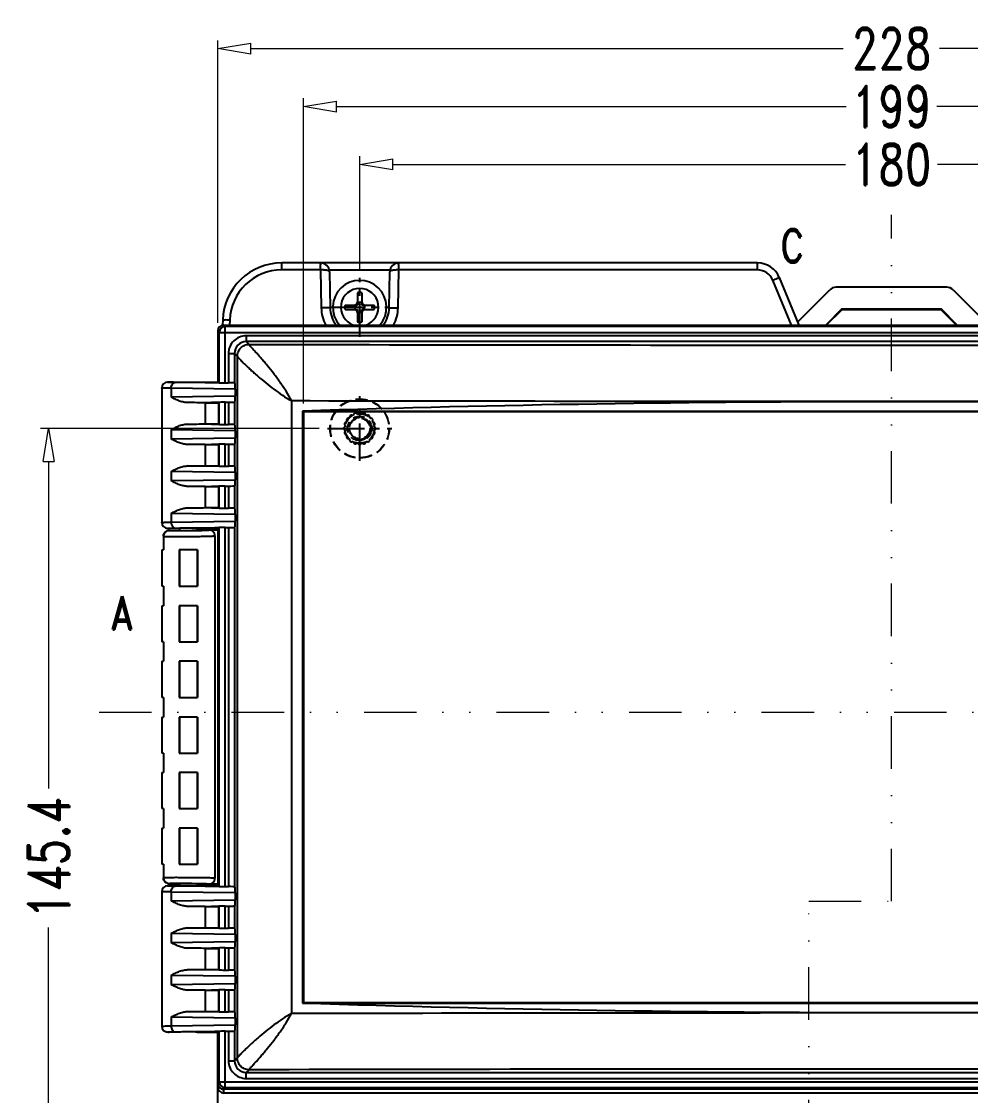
# Model space of a CAD drawing. Header units: millimetres. Extents: x -1995 to -555, y 489 to 1011.
# Drawn here: x -1994.8 to -1834.2, y 829.7 to 1011.4 of the extents above; entities that cross this region are included whole.
import ezdxf
from ezdxf.enums import TextEntityAlignment as Align

# ---------------------------------------------------------------- set-up
doc = ezdxf.new("R2010")
doc.units = ezdxf.units.MM
for name, pattern in [('CENTER', [50.8, 31.75, -6.35, 6.35, -6.35]), ('DIVIDE', [31.75, 12.7, -6.35, 0, -6.35, 0, -6.35]), ('HIDDEN', [9.525, 6.35, -3.175])]:
    doc.linetypes.add(name, pattern=pattern)
doc.layers.add('dim', color=82, linetype='Continuous', lineweight=9)
doc.layers.add('hatch', color=56, linetype='Continuous', lineweight=9)
doc.styles.add('ROMAND', font='romand.shx', dxfattribs={"width": 0.75, "bigfont": 'gbcbig.shx'})
doc.dimstyles.new('YanXiu', dxfattribs={"dimtxt": 2.5, "dimasz": 2.2, "dimexe": 1, "dimexo": 0, "dimgap": 0.66, "dimtad": 0, "dimzin": 1, "dimdsep": 46, "dimtxsty": 'ROMAND', "dimblk": 'CLOSEDBLANK', "dimcen": 0, "dimclrd": 3, "dimclre": 3, "dimclrt": 7, "dimazin": 0, "dimtfac": 1, "dimtofl": 0, "dimtmove": 0, "dimatfit": 3, "dimldrblk": 'CLOSEDBLANK', "dimfxl": 1, "dimlwd": 5, "dimlwe": 5, "dimarcsym": 0})

# ---------------------------------------------------------------- blocks, each defined once
blk = doc.blocks.new('_ClosedBlank')
at = {"color": 0, "linetype": 'ByBlock', "lineweight": -2}
for p, q in [((-1, 0.167), (0, 0)), ((-1, 0.167), (-1, -0.167)), ((0, 0), (-1, -0.167))]:
    blk.add_line(p, q, dxfattribs=at)
blk = doc.blocks.new('*D143')
at = {"layer": 'Defpoints', "color": 0}
for p in [(-1757.54, 987.24), (-1937.54, 968.07), (-1757.54, 968.07)]:
    blk.add_point(p, dxfattribs=at)
at = {"layer": 'dim', "color": 3, "lineweight": 5}
for p, q in [((-1937.54, 969.47), (-1937.54, 988.64)), ((-1931.94, 987.24), (-1855.32, 987.24)), ((-1763.14, 987.24), (-1839.77, 987.24)), ((-1757.54, 969.47), (-1757.54, 988.64))]:
    blk.add_line(p, q, dxfattribs=at)
at = {"layer": 'dim', "color": 3, "lineweight": 5, "xscale": 5.600000000000001, "yscale": 5.600000000000001, "zscale": 5.600000000000001, "rotation": 180}
blk.add_blockref('_ClosedBlank', (-1937.54, 987.24), dxfattribs=at)
at = {"layer": 'dim', "color": 3, "lineweight": 5, "xscale": 5.600000000000001, "yscale": 5.600000000000001, "zscale": 5.600000000000001}
blk.add_blockref('_ClosedBlank', (-1757.54, 987.24), dxfattribs=at)
at = {"layer": 'dim', "color": 7, "insert": (-1847.54, 987.24), "char_height": 7, "attachment_point": 5, "style": 'ROMAND'}
blk.add_mtext('180', dxfattribs=at)
blk = doc.blocks.new('*D144')
at = {"layer": 'Defpoints', "color": 0}
for p in [(-1748.04, 997.04), (-1947.04, 945.42), (-1748.04, 945.42)]:
    blk.add_point(p, dxfattribs=at)
at = {"layer": 'dim', "color": 3, "lineweight": 5}
for p, q in [((-1947.04, 946.81), (-1947.04, 998.44)), ((-1748.04, 946.81), (-1748.04, 998.44)), ((-1941.44, 997.04), (-1855.19, 997.04)), ((-1753.64, 997.04), (-1839.89, 997.04))]:
    blk.add_line(p, q, dxfattribs=at)
at = {"layer": 'dim', "color": 3, "lineweight": 5, "xscale": 5.600000000000001, "yscale": 5.600000000000001, "zscale": 5.600000000000001, "rotation": 180}
blk.add_blockref('_ClosedBlank', (-1947.04, 997.04), dxfattribs=at)
at = {"layer": 'dim', "color": 3, "lineweight": 5, "xscale": 5.600000000000001, "yscale": 5.600000000000001, "zscale": 5.600000000000001}
blk.add_blockref('_ClosedBlank', (-1748.04, 997.04), dxfattribs=at)
at = {"layer": 'dim', "color": 7, "insert": (-1847.54, 997.04), "char_height": 7, "attachment_point": 5, "style": 'ROMAND'}
blk.add_mtext('199', dxfattribs=at)
blk = doc.blocks.new('*D145')
at = {"layer": 'Defpoints', "color": 0}
for p in [(-1733.54, 1006.84), (-1961.54, 959.07), (-1733.54, 959.07)]:
    blk.add_point(p, dxfattribs=at)
at = {"layer": 'dim', "color": 3, "lineweight": 5}
for p, q in [((-1961.54, 960.46), (-1961.54, 1008.24)), ((-1733.54, 960.47), (-1733.54, 1008.24)), ((-1955.94, 1006.84), (-1855.69, 1006.84)), ((-1739.14, 1006.84), (-1839.39, 1006.84))]:
    blk.add_line(p, q, dxfattribs=at)
at = {"layer": 'dim', "color": 3, "lineweight": 5, "xscale": 5.600000000000001, "yscale": 5.600000000000001, "zscale": 5.600000000000001, "rotation": 180}
blk.add_blockref('_ClosedBlank', (-1961.54, 1006.84), dxfattribs=at)
at = {"layer": 'dim', "color": 3, "lineweight": 5, "xscale": 5.600000000000001, "yscale": 5.600000000000001, "zscale": 5.600000000000001}
blk.add_blockref('_ClosedBlank', (-1733.54, 1006.84), dxfattribs=at)
at = {"layer": 'dim', "color": 7, "insert": (-1847.54, 1006.84), "char_height": 7, "attachment_point": 5, "style": 'ROMAND'}
blk.add_mtext('228', dxfattribs=at)
blk = doc.blocks.new('*D153')
at = {"layer": 'Defpoints', "color": 0}
for p in [(-1943, 942.57), (-1990.18, 797.17), (-1943, 797.17)]:
    blk.add_point(p, dxfattribs=at)
at = {"layer": 'dim', "color": 3, "lineweight": 5}
for p, q in [((-1944.4, 942.57), (-1991.58, 942.57)), ((-1990.18, 936.97), (-1990.18, 881.64)), ((-1990.18, 802.77), (-1990.18, 858.09)), ((-1944.4, 797.17), (-1991.58, 797.17))]:
    blk.add_line(p, q, dxfattribs=at)
at = {"layer": 'dim', "color": 3, "lineweight": 5, "xscale": 5.600000000000001, "yscale": 5.600000000000001, "zscale": 5.600000000000001}
for p, rotation in [((-1990.18, 942.57), 90), ((-1990.18, 797.17), 270)]:
    blk.add_blockref('_ClosedBlank', p, dxfattribs=dict(at, rotation=rotation))
at = {"layer": 'dim', "color": 7, "insert": (-1990.18, 869.87), "char_height": 7, "attachment_point": 5, "rotation": 90, "style": 'ROMAND'}
blk.add_mtext('145.4', dxfattribs=at)

msp = doc.modelspace()

# ---------------------------------------------------------------- linework, layer by layer
at = {"color": 7, "linetype": 'Continuous'}
for p, q in [((-1950.731, 969.386), (-1950.731, 970.565)), ((-1870.215, 970.565), (-1950.731, 970.565)), ((-1870.215, 969.386), (-1870.215, 970.565)), ((-1944.153, 969.386), (-1950.731, 969.386)), ((-1944.153, 969.386), (-1944.041, 962.978)), ((-1932.406, 969.365), (-1942.678, 969.365)), ((-1942.648, 969.091), (-1942.541, 962.978)), ((-1932.543, 962.978), (-1932.436, 969.091)), ((-1931.043, 962.978), (-1930.931, 969.386)), ((-1870.215, 969.386), (-1930.931, 969.386)), ((-1864.483, 960.065), (-1867.628, 967.658)), ((-1863.18, 960.034), (-1866.519, 968.096)), ((-1937.922, 965.539), (-1937.922, 963.94)), ((-1937.162, 965.539), (-1937.162, 963.94)), ((-1863.412, 960.594), (-1857.981, 966.024)), ((-1838.163, 966.463), (-1856.921, 966.463)), ((-1837.103, 966.024), (-1831.672, 960.594)), ((-1940.016, 963.445), (-1938.417, 963.445)), ((-1938.302, 963.445), (-1938.025, 963.445)), ((-1937.922, 963.826), (-1937.922, 963.548)), ((-1937.162, 963.826), (-1937.162, 963.548)), ((-1936.782, 963.445), (-1937.059, 963.445)), ((-1936.667, 963.445), (-1935.068, 963.445)), ((-1940.016, 962.685), (-1938.417, 962.685)), ((-1938.302, 962.685), (-1938.025, 962.685)), ((-1937.922, 962.305), (-1937.922, 962.582)), ((-1937.922, 962.19), (-1937.922, 960.591)), ((-1937.162, 962.305), (-1937.162, 962.582)), ((-1937.162, 962.19), (-1937.162, 960.591)), ((-1936.782, 962.685), (-1937.059, 962.685)), ((-1936.667, 962.685), (-1935.068, 962.685)), ((-1855.996, 962.732), (-1858.663, 960.065)), ((-1858.566, 960.065), (-1855.968, 962.663)), ((-1855.968, 962.663), (-1855.996, 962.732)), ((-1839.088, 962.732), (-1855.996, 962.732)), ((-1839.116, 962.663), (-1855.968, 962.663)), ((-1839.116, 962.663), (-1839.088, 962.732)), ((-1839.116, 962.663), (-1836.518, 960.065)), ((-1836.422, 960.065), (-1839.088, 962.732)), ((-1960.725, 960.914), (-1960.754, 960.073)), ((-1960.543, 960.065), (-1960.297, 959.82)), ((-1960.543, 960.065), (-1734.541, 960.065)), ((-1960.297, 950.276), (-1960.297, 959.82)), ((-1734.787, 959.82), (-1960.297, 959.82)), ((-1959.526, 960.893), (-1959.555, 960.065)), ((-1961.542, 959.066), (-1961.542, 950.415)), ((-1961.542, 959.066), (-1961.296, 958.82)), ((-1961.296, 950.292), (-1961.296, 958.82)), ((-1961.296, 958.82), (-1733.788, 958.82)), ((-1956.732, 958.254), (-1956.732, 957.254)), ((-1738.352, 958.254), (-1956.732, 958.254)), ((-1956.265, 956.787), (-1956.732, 957.254)), ((-1738.352, 957.254), (-1956.732, 957.254)), ((-1959.73, 955.255), (-1959.73, 950.276)), ((-1959.73, 955.255), (-1958.731, 955.255)), ((-1958.731, 955.256), (-1958.731, 950.259)), ((-1958.249, 954.773), (-1958.731, 955.256)), ((-1958.249, 954.773), (-1958.249, 836.057)), ((-1971.042, 949.415), (-1971.042, 926.663)), ((-1970.042, 950.415), (-1968.042, 950.415)), ((-1969.435, 949.368), (-1969.435, 947.901)), ((-1958.606, 949.21), (-1969.435, 949.368)), ((-1958.653, 950.22), (-1968.792, 950.368)), ((-1965.042, 950.415), (-1961.542, 950.415)), ((-1961.296, 950.292), (-1961.542, 950.415)), ((-1960.297, 950.276), (-1959.73, 950.276)), ((-1958.731, 950.259), (-1958.653, 950.22)), ((-1958.606, 949.21), (-1958.606, 948.06)), ((-1969.435, 947.901), (-1958.606, 948.06)), ((-1966.646, 946.933), (-1958.653, 947.05)), ((-1961.296, 946.977), (-1961.42, 946.915)), ((-1961.296, 943.269), (-1961.296, 946.977)), ((-1960.297, 943.253), (-1960.297, 946.994)), ((-1960.297, 946.994), (-1959.73, 946.994)), ((-1959.73, 946.994), (-1959.73, 943.253)), ((-1958.731, 947.011), (-1958.653, 947.05)), ((-1958.731, 947.011), (-1958.731, 943.236)), ((-1949.093, 947.278), (-1949.093, 843.553)), ((-1963.714, 946.915), (-1963.714, 943.331)), ((-1963.714, 946.915), (-1961.42, 946.915)), ((-1961.42, 946.915), (-1961.42, 943.331)), ((-1947.218, 945.503), (-1947.218, 845.328)), ((-1947.218, 945.503), (-1947.042, 945.415)), ((-1947.218, 945.503), (-1747.866, 945.503)), ((-1947.042, 945.415), (-1947.042, 845.415)), ((-1947.042, 945.415), (-1748.042, 945.415)), ((-1958.653, 943.197), (-1966.646, 943.314)), ((-1963.714, 943.331), (-1961.42, 943.331)), ((-1961.296, 943.269), (-1961.42, 943.331)), ((-1969.435, 942.345), (-1969.435, 940.817)), ((-1958.606, 942.187), (-1969.435, 942.345)), ((-1960.297, 943.253), (-1959.73, 943.253)), ((-1958.731, 943.236), (-1958.653, 943.197)), ((-1958.606, 942.187), (-1958.606, 940.976)), ((-1969.435, 940.817), (-1958.606, 940.976)), ((-1966.646, 939.849), (-1958.653, 939.966)), ((-1963.714, 939.831), (-1963.714, 936.247)), ((-1963.714, 939.831), (-1961.42, 939.831)), ((-1961.296, 939.893), (-1961.42, 939.831)), ((-1961.42, 939.831), (-1961.42, 936.247)), ((-1961.296, 936.185), (-1961.296, 939.893)), ((-1960.297, 936.168), (-1960.297, 939.91)), ((-1960.297, 939.91), (-1959.73, 939.91)), ((-1959.73, 939.91), (-1959.73, 936.168)), ((-1958.731, 939.926), (-1958.653, 939.966)), ((-1958.731, 939.926), (-1958.731, 936.152)), ((-1958.653, 936.112), (-1966.646, 936.23)), ((-1963.714, 936.247), (-1961.42, 936.247)), ((-1961.296, 936.185), (-1961.42, 936.247)), ((-1960.297, 936.168), (-1959.73, 936.168)), ((-1958.731, 936.152), (-1958.653, 936.112)), ((-1969.435, 935.261), (-1969.435, 933.733)), ((-1958.606, 935.102), (-1969.435, 935.261)), ((-1958.606, 935.102), (-1958.606, 933.891)), ((-1969.435, 933.733), (-1958.606, 933.891)), ((-1966.646, 932.764), (-1958.653, 932.881)), ((-1963.714, 932.747), (-1963.714, 929.163)), ((-1963.714, 932.747), (-1961.42, 932.747)), ((-1961.296, 932.809), (-1961.42, 932.747)), ((-1961.42, 932.747), (-1961.42, 929.163)), ((-1961.296, 929.101), (-1961.296, 932.809)), ((-1960.297, 929.084), (-1960.297, 932.825)), ((-1960.297, 932.825), (-1959.73, 932.825)), ((-1959.73, 932.825), (-1959.73, 929.084)), ((-1958.731, 932.842), (-1958.653, 932.881)), ((-1958.731, 932.842), (-1958.731, 929.067)), ((-1958.653, 929.028), (-1966.646, 929.145)), ((-1963.714, 929.163), (-1961.42, 929.163)), ((-1961.296, 929.101), (-1961.42, 929.163)), ((-1960.297, 929.084), (-1959.73, 929.084)), ((-1958.731, 929.067), (-1958.653, 929.028)), ((-1969.435, 928.177), (-1969.434, 926.71)), ((-1958.606, 928.018), (-1969.435, 928.177)), ((-1958.606, 928.018), (-1958.606, 926.868)), ((-1968.042, 925.663), (-1970.042, 925.663)), ((-1969.695, 925.295), (-1966.516, 925.324)), ((-1969.686, 925.322), (-1968.042, 925.337)), ((-1969.434, 926.71), (-1958.606, 926.868)), ((-1968.792, 925.71), (-1958.653, 925.858)), ((-1968.042, 925.663), (-1968.042, 925.31)), ((-1968.042, 925.663), (-1968.042, 925.31)), ((-1965.042, 925.663), (-1965.042, 925.363)), ((-1965.042, 925.663), (-1965.042, 925.363)), ((-1965.042, 925.663), (-1961.542, 925.663)), ((-1965.042, 925.363), (-1961.542, 925.393)), ((-1961.296, 925.786), (-1961.542, 925.663)), ((-1961.542, 925.663), (-1961.542, 865.168)), ((-1961.296, 865.045), (-1961.296, 925.786)), ((-1960.297, 865.028), (-1960.297, 925.802)), ((-1960.297, 925.802), (-1959.73, 925.802)), ((-1959.73, 925.802), (-1959.73, 865.028)), ((-1958.731, 925.819), (-1958.653, 925.858)), ((-1958.731, 925.819), (-1958.731, 865.011)), ((-1970.758, 924.3), (-1970.758, 922.02)), ((-1962.042, 924.38), (-1962.042, 866.45)), ((-1971.042, 922.02), (-1971.042, 915.894)), ((-1971.042, 922.02), (-1970.758, 922.02)), ((-1968.116, 922.02), (-1968.116, 915.894)), ((-1964.968, 922.02), (-1968.116, 922.02)), ((-1968.042, 922.02), (-1968.042, 915.894)), ((-1968.042, 922.02), (-1968.042, 915.894)), ((-1965.042, 922.02), (-1965.042, 915.894)), ((-1965.042, 922.02), (-1965.042, 915.894)), ((-1964.968, 922.02), (-1964.968, 915.894)), ((-1970.758, 915.894), (-1971.042, 915.894)), ((-1970.758, 915.894), (-1970.758, 912.551)), ((-1968.116, 915.894), (-1964.968, 915.894)), ((-1971.042, 912.551), (-1971.042, 906.477)), ((-1971.042, 912.551), (-1970.758, 912.551)), ((-1968.116, 912.551), (-1968.116, 906.477)), ((-1964.968, 912.551), (-1968.116, 912.551)), ((-1968.042, 912.551), (-1968.042, 906.477)), ((-1968.042, 912.551), (-1968.042, 906.477)), ((-1965.042, 912.551), (-1965.042, 906.477)), ((-1965.042, 912.551), (-1965.042, 906.477)), ((-1964.968, 912.551), (-1964.968, 906.477)), ((-1970.758, 906.477), (-1971.042, 906.477)), ((-1970.758, 906.477), (-1970.758, 903.187)), ((-1968.116, 906.477), (-1964.968, 906.477)), ((-1971.042, 903.187), (-1971.042, 897.06)), ((-1971.042, 903.187), (-1970.758, 903.187)), ((-1968.116, 903.187), (-1968.116, 897.06)), ((-1964.968, 903.187), (-1968.116, 903.187)), ((-1968.042, 903.187), (-1968.042, 897.06)), ((-1968.042, 903.187), (-1968.042, 897.06)), ((-1965.042, 903.187), (-1965.042, 897.06)), ((-1965.042, 903.187), (-1965.042, 897.06)), ((-1964.968, 903.187), (-1964.968, 897.06)), ((-1970.758, 897.06), (-1971.042, 897.06)), ((-1970.758, 897.06), (-1970.758, 893.718)), ((-1968.116, 897.06), (-1964.968, 897.06)), ((-1971.042, 893.718), (-1971.042, 887.644)), ((-1971.042, 893.718), (-1970.758, 893.718)), ((-1968.116, 893.718), (-1968.116, 887.644)), ((-1964.968, 893.718), (-1968.116, 893.718)), ((-1968.042, 893.718), (-1968.042, 887.644)), ((-1968.042, 893.718), (-1968.042, 887.644)), ((-1965.042, 893.718), (-1965.042, 887.644)), ((-1965.042, 893.718), (-1965.042, 887.644)), ((-1964.968, 893.718), (-1964.968, 887.644)), ((-1970.758, 887.644), (-1971.042, 887.644)), ((-1970.758, 887.644), (-1970.758, 884.353)), ((-1968.116, 887.644), (-1964.968, 887.644)), ((-1971.042, 884.353), (-1971.042, 878.227)), ((-1971.042, 884.353), (-1970.758, 884.353)), ((-1968.116, 884.353), (-1968.116, 878.227)), ((-1964.968, 884.353), (-1968.116, 884.353)), ((-1968.042, 884.353), (-1968.042, 878.227)), ((-1968.042, 884.353), (-1968.042, 878.227)), ((-1965.042, 884.353), (-1965.042, 878.227)), ((-1965.042, 884.353), (-1965.042, 878.227)), ((-1964.968, 884.353), (-1964.968, 878.227)), ((-1970.758, 878.227), (-1971.042, 878.227)), ((-1970.758, 878.227), (-1970.758, 874.937)), ((-1968.116, 878.227), (-1964.968, 878.227)), ((-1971.042, 874.937), (-1971.042, 868.81)), ((-1971.042, 874.937), (-1970.758, 874.937)), ((-1968.116, 874.937), (-1968.116, 868.81)), ((-1964.968, 874.937), (-1968.116, 874.937)), ((-1968.042, 874.937), (-1968.042, 868.81)), ((-1968.042, 874.937), (-1968.042, 868.81)), ((-1965.042, 874.937), (-1965.042, 868.81)), ((-1965.042, 874.937), (-1965.042, 868.81)), ((-1964.968, 874.937), (-1964.968, 868.81)), ((-1970.758, 868.81), (-1971.042, 868.81)), ((-1970.758, 868.81), (-1970.758, 866.531)), ((-1968.116, 868.81), (-1964.968, 868.81)), ((-1970.042, 865.168), (-1968.042, 865.168)), ((-1969.695, 865.535), (-1966.516, 865.507)), ((-1969.686, 865.508), (-1968.042, 865.494)), ((-1968.042, 865.52), (-1968.042, 865.168)), ((-1968.042, 865.52), (-1968.042, 865.168)), ((-1965.042, 865.468), (-1965.042, 865.168)), ((-1965.042, 865.468), (-1965.042, 865.168)), ((-1961.542, 865.437), (-1965.042, 865.468)), ((-1965.042, 865.168), (-1961.542, 865.168)), ((-1961.296, 865.045), (-1961.542, 865.168)), ((-1971.042, 864.167), (-1971.042, 841.415)), ((-1969.435, 864.121), (-1969.435, 862.653)), ((-1958.606, 863.962), (-1969.435, 864.121)), ((-1958.653, 864.972), (-1968.792, 865.12)), ((-1960.297, 865.028), (-1959.73, 865.028)), ((-1958.731, 865.011), (-1958.653, 864.972)), ((-1958.606, 863.962), (-1958.606, 862.812)), ((-1969.435, 862.653), (-1958.606, 862.812)), ((-1966.646, 861.685), (-1958.653, 861.802)), ((-1963.714, 861.668), (-1963.714, 858.083)), ((-1963.714, 861.668), (-1961.42, 861.668)), ((-1961.296, 861.729), (-1961.42, 861.668)), ((-1961.42, 861.668), (-1961.42, 858.083)), ((-1961.296, 858.022), (-1961.296, 861.729)), ((-1960.297, 858.005), (-1960.297, 861.746)), ((-1960.297, 861.746), (-1959.73, 861.746)), ((-1959.73, 861.746), (-1959.73, 858.005)), ((-1958.731, 861.763), (-1958.653, 861.802)), ((-1958.731, 861.763), (-1958.731, 857.988)), ((-1958.653, 857.949), (-1966.646, 858.066)), ((-1963.714, 858.083), (-1961.42, 858.083)), ((-1961.296, 858.022), (-1961.42, 858.083)), ((-1960.297, 858.005), (-1959.73, 858.005)), ((-1958.731, 857.988), (-1958.653, 857.949)), ((-1969.435, 857.098), (-1969.435, 855.569)), ((-1958.606, 856.939), (-1969.435, 857.098)), ((-1958.606, 856.939), (-1958.606, 855.728)), ((-1969.435, 855.569), (-1958.606, 855.728)), ((-1966.646, 854.601), (-1958.653, 854.718)), ((-1963.714, 854.583), (-1963.714, 850.999)), ((-1963.714, 854.583), (-1961.42, 854.583)), ((-1961.296, 854.645), (-1961.42, 854.583)), ((-1961.42, 854.583), (-1961.42, 850.999)), ((-1961.296, 850.938), (-1961.296, 854.645)), ((-1960.297, 850.921), (-1960.297, 854.662)), ((-1960.297, 854.662), (-1959.73, 854.662)), ((-1959.73, 854.662), (-1959.73, 850.921)), ((-1958.731, 854.679), (-1958.653, 854.718)), ((-1958.731, 854.679), (-1958.731, 850.904)), ((-1958.653, 850.865), (-1966.646, 850.982)), ((-1963.714, 850.999), (-1961.42, 850.999)), ((-1961.296, 850.938), (-1961.42, 850.999)), ((-1960.297, 850.921), (-1959.73, 850.921)), ((-1958.731, 850.904), (-1958.653, 850.865)), ((-1969.435, 850.013), (-1969.435, 848.485)), ((-1958.606, 849.855), (-1969.435, 850.013)), ((-1958.606, 849.855), (-1958.606, 848.644)), ((-1969.435, 848.485), (-1958.606, 848.644)), ((-1966.646, 847.517), (-1958.653, 847.634)), ((-1963.714, 847.499), (-1963.714, 843.915)), ((-1963.714, 847.499), (-1961.42, 847.499)), ((-1961.296, 847.561), (-1961.42, 847.499)), ((-1961.42, 847.499), (-1961.42, 843.915)), ((-1961.296, 843.853), (-1961.296, 847.561)), ((-1960.297, 843.837), (-1960.297, 847.578)), ((-1960.297, 847.578), (-1959.73, 847.578)), ((-1959.73, 847.578), (-1959.73, 843.837)), ((-1958.731, 847.595), (-1958.653, 847.634)), ((-1958.731, 847.595), (-1958.731, 843.82)), ((-1947.218, 845.328), (-1947.042, 845.415)), ((-1947.218, 845.328), (-1747.866, 845.328)), ((-1947.042, 845.415), (-1748.042, 845.415)), ((-1958.653, 843.781), (-1966.646, 843.898)), ((-1963.714, 843.915), (-1961.42, 843.915)), ((-1961.296, 843.853), (-1961.42, 843.915)), ((-1960.297, 843.837), (-1959.73, 843.837)), ((-1958.731, 843.82), (-1958.653, 843.781)), ((-1969.435, 842.929), (-1969.434, 841.462)), ((-1958.606, 842.771), (-1969.435, 842.929)), ((-1969.434, 841.462), (-1958.606, 841.621)), ((-1958.606, 842.771), (-1958.606, 841.621)), ((-1968.042, 840.415), (-1970.042, 840.415)), ((-1968.792, 840.462), (-1958.653, 840.611)), ((-1965.042, 840.415), (-1961.542, 840.415)), ((-1961.296, 840.538), (-1961.542, 840.415)), ((-1961.542, 823.413), (-1961.542, 840.415)), ((-1961.296, 832.01), (-1961.296, 840.538)), ((-1960.297, 831.011), (-1960.297, 840.555)), ((-1960.297, 840.555), (-1959.73, 840.555)), ((-1959.73, 840.555), (-1959.73, 835.575)), ((-1958.731, 840.572), (-1958.653, 840.611)), ((-1958.731, 840.572), (-1958.731, 835.574)), ((-1958.731, 835.574), (-1958.249, 836.057)), ((-1959.73, 835.575), (-1958.731, 835.575)), ((-1956.732, 833.576), (-1956.265, 834.043)), ((-1956.732, 832.577), (-1956.732, 833.576)), ((-1956.732, 833.576), (-1738.352, 833.576)), ((-1956.732, 832.577), (-1738.352, 832.577)), ((-1961.542, 831.765), (-1961.296, 832.01)), ((-1961.296, 832.01), (-1733.788, 832.01)), ((-1960.543, 830.765), (-1960.297, 831.011)), ((-1734.541, 830.765), (-1960.543, 830.765)), ((-1960.542, 830.102), (-1960.542, 830.765)), ((-1734.787, 831.011), (-1960.297, 831.011)), ((-1734.542, 830.102), (-1960.542, 830.102))]:
    msp.add_line(p, q, dxfattribs=at)
at = {"color": 1, "linetype": 'CENTER', "ltscale": 0.182119}
for p, q in [((-1937.542, 958.057), (-1937.542, 968.073)), ((-1942.55, 963.065), (-1932.534, 963.065))]:
    msp.add_line(p, q, dxfattribs=at)
at = {"color": 1, "linetype": 'CENTER', "ltscale": 0.198604}
for p, q in [((-1937.542, 937.104), (-1937.542, 948.027)), ((-1943.004, 942.565), (-1932.08, 942.565))]:
    msp.add_line(p, q, dxfattribs=at)
at = {"color": 3, "linetype": 'HIDDEN', "ltscale": 0.3}
for radius in [5, 4.965, 2.5, 2.05, 1.75]:
    msp.add_circle((-1937.542, 942.565), radius, dxfattribs=at)
at = {"color": 7, "linetype": 'Continuous'}
for centre, radius, start, end in [((-1950.731, 960.565), 10, 90, 178), ((-1944.148, 969.065), 1.5, 1, 89.97712), ((-1930.936, 969.065), 1.5, 89.99156, 179), ((-1870.215, 966.565), 4, 22.5, 90), ((-1950.731, 960.586), 8.8, 90.00003, 177.99997), ((-1870.215, 966.586), 2.8, 22.50567, 89.99433), ((-1937.542, 963.065), 4.553, 318.57806, 221.42194), ((-1937.542, 963.065), 3.191, 288.91486, 251.08514), ((-1937.542, 963.065), 2.503, 81.26703, 98.73297), ((-1856.921, 964.963), 1.5, 90, 135), ((-1838.163, 964.963), 1.5, 45, 90), ((-1937.542, 963.065), 2.503, 171.26703, 188.73297), ((-1938.417, 963.941), 0.495, 270.03627, 359.96373), ((-1937.542, 963.065), 0.85, 153.44486, 206.55514), ((-1937.542, 963.065), 0.85, 63.44486, 116.55514), ((-1936.667, 963.941), 0.495, 180.03627, 269.96373), ((-1937.542, 963.065), 0.85, 333.44486, 26.55514), ((-1937.542, 963.065), 2.503, 351.26703, 8.73297), ((-1937.544, 963.091), 6.498, 180.99798, 208.01359), ((-1937.542, 963.065), 5, 180.99448, 217.24734), ((-1938.417, 962.19), 0.495, 0.03627, 89.96373), ((-1937.542, 963.065), 0.85, 243.44486, 296.55514), ((-1936.667, 962.19), 0.495, 90.03627, 179.96373), ((-1937.542, 963.065), 5, 322.75596, 359.00721), ((-1937.541, 963.091), 6.499, 332.13574, 359.0018), ((-1960.542, 959.065), 1, 90, 180), ((-1960.296, 958.819), 1.001, 90.08262, 179.91738), ((-1937.542, 963.065), 2.503, 261.26703, 278.73297), ((-1956.733, 955.256), 2.998, 89.98954, 180.01086), ((-1956.734, 955.258), 1.997, 89.93808, 180.04978), ((-1847.542, 52282.399), 51325.727, 269.8786301, 270.1213699), ((-1970.042, 949.415), 1, 90.0074, 180.00263), ((-1847.542, 52622.302), 51675.124, 269.8874032, 270.1125968), ((-1970.042, 926.663), 1, 179.99583, 269.99369), ((-1963.042, 924.38), 1, 359.99942, 90.49464), ((-1970.042, 864.167), 1, 90.0074, 180.00263), ((-1970.893, 418.033), 447.53, 89.3398, 89.45991), ((-1963.042, 866.45), 1, 269.50726, 359.99777), ((-1847.542, -50831.609), 51675.261, 89.8874035, 90.1125965), ((-1970.042, 841.415), 1, 179.99583, 269.99369), ((-1956.733, 835.574), 2.998, 179.98794, 270.01164), ((-1956.734, 835.573), 1.997, 179.94963, 270.06027), ((-1847.542, -50491.316), 51325.474, 89.8786295, 90.1213705), ((-1960.296, 832.012), 1.001, 180.08262, 269.91738)]:
    msp.add_arc(centre, radius, start, end, dxfattribs=at)
at = {"color": 3, "linetype": 'HIDDEN', "ltscale": 0.3}
for centre, radius, start, end in [((-1938.279, 944.833), 0.315, 35.97438, 180.02562), ((-1937.542, 944.95), 0.315, 17.97438, 162.02562), ((-1936.805, 944.833), 0.315, 359.97438, 144.02562), ((-1939.81, 943.302), 0.315, 89.97438, 234.02562), ((-1937.542, 942.565), 2.5, 150.8921, 155.1079), ((-1939.471, 943.967), 0.315, 71.97438, 216.02562), ((-1937.542, 942.565), 2.5, 132.8921, 137.1079), ((-1938.944, 944.494), 0.315, 53.97438, 198.02562), ((-1937.542, 942.565), 2.5, 114.8921, 119.1079), ((-1937.542, 942.565), 2.5, 96.8921, 101.1079), ((-1937.542, 942.565), 2.5, 78.8921, 83.1079), ((-1937.542, 942.565), 2.5, 60.8921, 65.1079), ((-1936.14, 944.494), 0.315, 341.97438, 126.02562), ((-1937.542, 942.565), 2.5, 42.8921, 47.1079), ((-1935.613, 943.967), 0.315, 323.97438, 108.02562), ((-1937.542, 942.565), 2.5, 24.8921, 29.1079), ((-1935.274, 943.302), 0.315, 305.97438, 90.02562), ((-1939.927, 942.565), 0.315, 107.97438, 252.02562), ((-1939.81, 941.828), 0.315, 125.97438, 270.02562), ((-1937.542, 942.565), 2.5, 168.8921, 173.1079), ((-1937.542, 942.565), 2.5, 186.8921, 191.1079), ((-1937.542, 942.565), 2.5, 204.8921, 209.1079), ((-1937.557, 942.599), 1.764, 181.10466, 225.58201), ((-1937.542, 942.565), 2.5, 330.8921, 335.1079), ((-1935.274, 941.828), 0.315, 269.97438, 54.02562), ((-1937.542, 942.565), 2.5, 6.8921, 11.1079), ((-1937.542, 942.565), 2.5, 348.8921, 353.1079), ((-1935.157, 942.565), 0.315, 287.97438, 72.02562), ((-1939.471, 941.164), 0.315, 143.97438, 288.02562), ((-1937.542, 942.565), 2.5, 222.8921, 227.1079), ((-1938.944, 940.636), 0.315, 161.97438, 306.02562), ((-1937.571, 942.588), 1.746, 225.64626, 226.02395), ((-1937.571, 942.587), 1.745, 226.02397, 226.19086), ((-1937.542, 942.565), 2.5, 240.8921, 245.1079), ((-1938.279, 940.297), 0.315, 179.97438, 324.02562), ((-1937.542, 942.565), 2.5, 258.8921, 263.1079), ((-1937.542, 940.181), 0.315, 197.97438, 342.02562), ((-1937.542, 942.565), 2.5, 276.8921, 281.1079), ((-1936.805, 940.297), 0.315, 215.97438, 0.02562), ((-1937.542, 942.565), 2.5, 294.8921, 299.1079), ((-1936.14, 940.636), 0.315, 233.97438, 18.02562), ((-1937.542, 942.565), 2.5, 312.8921, 317.1079), ((-1935.613, 941.164), 0.315, 251.97438, 36.02562)]:
    msp.add_arc(centre, radius, start, end, dxfattribs=at)
at = {"color": 7, "linetype": 'Continuous'}
for centre, major_axis, ratio, start_param, end_param in [((-1960.541, 959.065), (0.708, -0.708), 0.9987828, 2.3568035, 3.9263818), ((-1966.542, 950.415), (1.5, 0), 0.0174551, 3.1415927, 6.2831853), ((-1960.297, 950.293), (1, 0), 0.0174551, -3.1066861, -1.5707963), ((-1959.73, 950.258), (1, 0), 0.0174551, 0.0349066, 1.5707963), ((-1958.653, 949.22), (0, 1), 0.0469541, -1.5809201, -0.0234935), ((-1966.542, 946.854), (4.5, 0), 0.0174551, 0.8911225, 1.5939949), ((-1960.297, 946.976), (1, 0), 0.0174551, 1.5707963, 3.1066861), ((-1959.73, 947.011), (1, 0), 0.0174551, -1.5707963, -0.0349066), ((-1958.653, 948.05), (0, 1), 0.0469541, -3.1180992, -1.5606725), ((-1847.542, -92.133), (1800, 0), 0.5773503, 1.5153922, 1.6262004), ((-1966.542, 943.392), (4.5, 0), 0.0174551, -1.5939949, -0.8911225), ((-1960.297, 943.27), (1, 0), 0.0174551, -3.1066861, -1.5707963), ((-1959.73, 943.235), (1, 0), 0.0174551, 0.0349066, 1.5707963), ((-1958.653, 942.197), (0, 1), 0.0469541, -1.5809201, -0.0234935), ((-1966.542, 939.77), (4.5, 0), 0.0174551, 0.8911225, 1.5939949), ((-1960.297, 939.892), (1, 0), 0.0174551, 1.5707963, 3.1066861), ((-1959.73, 939.927), (1, 0), 0.0174551, -1.5707963, -0.0349066), ((-1958.653, 940.965), (0, 1), 0.0469541, -3.1180992, -1.5606725), ((-1966.542, 936.308), (4.5, 0), 0.0174551, -1.5939949, -0.8911225), ((-1960.297, 936.186), (1, 0), 0.0174551, -3.1066861, -1.5707963), ((-1959.73, 936.151), (1, 0), 0.0174551, 0.0349066, 1.5707963), ((-1958.653, 935.113), (0, 1), 0.0469541, -1.5809201, -0.0234935), ((-1966.542, 932.686), (4.5, 0), 0.0174551, 0.8911225, 1.5939949), ((-1960.297, 932.808), (1, 0), 0.0174551, 1.5707963, 3.1066861), ((-1959.73, 932.843), (1, 0), 0.0174551, -1.5707963, -0.0349066), ((-1958.653, 933.881), (0, 1), 0.0469541, -3.1180992, -1.5606725), ((-1966.542, 929.224), (4.5, 0), 0.0174551, -1.5939949, -0.8911225), ((-1960.297, 929.102), (1, 0), 0.0174551, -3.1066861, -1.5707963), ((-1959.73, 929.067), (1, 0), 0.0174551, 0.0349066, 1.5707963), ((-1958.653, 928.028), (0, 1), 0.0469541, -1.5809201, -0.0234935), ((-1966.542, 925.663), (1.5, 0), 0.0174551, 0, 3.1415927), ((-1966.542, 925.35), (1.5, 0.013), 0.0174544, -1.5534954, -0.0001524), ((-1960.297, 925.785), (1, 0), 0.0174551, 1.5707963, 3.1066861), ((-1959.73, 925.82), (1, 0), 0.0174551, -1.5707963, -0.0349066), ((-1958.653, 926.858), (0, 1), 0.0469541, -3.1180992, -1.5606725), ((-1966.542, 865.168), (1.5, 0), 0.0174551, 3.1415927, 6.2831853), ((-1966.542, 865.481), (1.5, -0.013), 0.0174544, 0.0001524, 1.5534954), ((-1960.297, 865.045), (1, 0), 0.0174551, -3.1066861, -1.5707963), ((-1959.73, 865.01), (1, 0), 0.0174551, 0.0349066, 1.5707963), ((-1958.653, 863.972), (0, 1), 0.0469541, -1.5809201, -0.0234935), ((-1966.542, 861.606), (4.5, 0), 0.0174551, 0.8911225, 1.5939949), ((-1960.297, 861.729), (1, 0), 0.0174551, 1.5707963, 3.1066861), ((-1959.73, 861.764), (1, 0), 0.0174551, -1.5707963, -0.0349066), ((-1958.653, 862.802), (0, 1), 0.0469541, -3.1180992, -1.5606725), ((-1966.542, 858.145), (4.5, 0), 0.0174551, -1.5939949, -0.8911225), ((-1960.297, 858.022), (1, 0), 0.0174551, -3.1066861, -1.5707963), ((-1959.73, 857.987), (1, 0), 0.0174551, 0.0349066, 1.5707963), ((-1958.653, 856.949), (0, 1), 0.0469541, -1.5809201, -0.0234935), ((-1966.542, 854.522), (4.5, 0), 0.0174551, 0.8911225, 1.5939949), ((-1960.297, 854.645), (1, 0), 0.0174551, 1.5707963, 3.1066861), ((-1959.73, 854.679), (1, 0), 0.0174551, -1.5707963, -0.0349066), ((-1958.653, 855.718), (0, 1), 0.0469541, -3.1180992, -1.5606725), ((-1966.542, 851.06), (4.5, 0), 0.0174551, -1.5939949, -0.8911225), ((-1960.297, 850.938), (1, 0), 0.0174551, -3.1066861, -1.5707963), ((-1959.73, 850.903), (1, 0), 0.0174551, 0.0349066, 1.5707963), ((-1958.653, 849.865), (0, 1), 0.0469541, -1.5809201, -0.0234935), ((-1966.542, 847.438), (4.5, 0), 0.0174551, 0.8911225, 1.5939949), ((-1960.297, 847.56), (1, 0), 0.0174551, 1.5707963, 3.1066861), ((-1959.73, 847.595), (1, 0), 0.0174551, -1.5707963, -0.0349066), ((-1958.653, 848.634), (0, 1), 0.0469541, -3.1180992, -1.5606725), ((-1847.542, 1882.964), (1800, 0), 0.5773503, -1.6262004, -1.5153922), ((-1966.542, 843.976), (4.5, 0), 0.0174551, -1.5939949, -0.8911225), ((-1960.297, 843.854), (1, 0), 0.0174551, -3.1066861, -1.5707963), ((-1959.73, 843.819), (1, 0), 0.0174551, 0.0349066, 1.5707963), ((-1958.653, 842.781), (0, 1), 0.0469541, -1.5809201, -0.0234935), ((-1958.653, 841.611), (0, 1), 0.0469541, -3.1180992, -1.5606725), ((-1966.542, 840.415), (1.5, 0), 0.0174551, 0, 3.1415927), ((-1960.297, 840.537), (1, 0), 0.0174551, 1.5707963, 3.1066861), ((-1959.73, 840.572), (1, 0), 0.0174551, -1.5707963, -0.0349066), ((-1960.541, 831.766), (0.708, 0.708), 0.9987828, 2.3568035, 3.9263818), ((-1960.542, 831.765), (0, 1), 0.9998477, 7.8539816, 9.424778), ((-1960.542, 831.102), (0, 1), 0.9998477, -4.712389, -3.1415927)]:
    msp.add_ellipse(centre, major_axis=major_axis, ratio=ratio, start_param=start_param, end_param=end_param, dxfattribs=at)
for points, start_tangent, end_tangent in [([(-1944.153, 969.386), (-1944.152, 969.839), (-1944.15, 970.221), (-1944.149, 970.476), (-1944.148, 970.565)], (0.0027607, 0.9999962), (1, 0)), ([(-1930.931, 969.386), (-1930.932, 969.839), (-1930.934, 970.221), (-1930.935, 970.476), (-1930.936, 970.565)], (-0.0023223, 0.9999973), (-0.9998736, -0.0158983)), ([(-1942.648, 969.091), (-1942.66, 969.13), (-1942.69, 969.165), (-1942.738, 969.198), (-1942.804, 969.23), (-1942.888, 969.26), (-1942.986, 969.288), (-1943.099, 969.312), (-1943.226, 969.334), (-1943.372, 969.353), (-1943.536, 969.368), (-1943.719, 969.38), (-1943.924, 969.386), (-1944.153, 969.386)], (-0.0178391, 0.9998409), (-0.9998489, -0.0173858)), ([(-1930.931, 969.386), (-1931.136, 969.387), (-1931.318, 969.382), (-1931.489, 969.373), (-1931.657, 969.359), (-1931.816, 969.34), (-1931.96, 969.317), (-1932.088, 969.29), (-1932.198, 969.26), (-1932.292, 969.225), (-1932.366, 969.186), (-1932.416, 969.142), (-1932.436, 969.091)], (-0.9998488, 0.0173875), (-0.0182398, -0.9998336)), ([(-1867.628, 967.658), (-1867.205, 967.831), (-1866.847, 967.975), (-1866.606, 968.068), (-1866.519, 968.096)], (0.9239208, 0.3825837), (0.3826834, -0.9238795)), ([(-1937.922, 963.548), (-1937.929, 963.509), (-1937.952, 963.475), (-1937.986, 963.453), (-1938.025, 963.445)], (0, -1), (-1, 0)), ([(-1937.059, 963.445), (-1937.098, 963.453), (-1937.132, 963.475), (-1937.155, 963.509), (-1937.162, 963.548)], (-1, 0), (0, 1)), ([(-1942.541, 962.978), (-1942.656, 962.986), (-1942.981, 962.989), (-1943.467, 962.986), (-1944.041, 962.978)], (-0.0174524, 0.9998477), (-0.9998478, -0.0174471)), ([(-1938.025, 962.685), (-1937.986, 962.678), (-1937.952, 962.656), (-1937.929, 962.622), (-1937.922, 962.582)], (1, 0), (0, -1)), ([(-1937.162, 962.582), (-1937.155, 962.622), (-1937.132, 962.656), (-1937.098, 962.678), (-1937.059, 962.685)], (0, 1), (1, 0)), ([(-1932.543, 962.978), (-1932.428, 962.986), (-1932.103, 962.989), (-1931.617, 962.986), (-1931.043, 962.978)], (0.0174524, 0.9998477), (0.9998478, -0.0174471)), ([(-1959.526, 960.893), (-1959.985, 960.908), (-1960.374, 960.917), (-1960.634, 960.919), (-1960.725, 960.914)], (-0.9993912, 0.0348889), (-0.0348995, -0.9993908)), ([(-1958.249, 954.773), (-1958.1, 955.542), (-1957.917, 955.889), (-1957.67, 956.193), (-1957.024, 956.628), (-1956.265, 956.787)], (-0.0036642, 0.9999933), (0.9999811, 0.0061482)), ([(-1949.093, 947.278), (-1949.994, 948.869), (-1951.013, 950.382), (-1952.086, 951.832), (-1953.183, 953.213), (-1953.731, 953.871), (-1954.27, 954.502), (-1954.789, 955.095), (-1955.272, 955.633), (-1955.493, 955.876), (-1955.694, 956.097), (-1955.872, 956.292), (-1956.021, 956.458), (-1956.137, 956.59), (-1956.217, 956.689), (-1956.261, 956.755), (-1956.268, 956.775), (-1956.265, 956.787)], (-0.4476536, 0.8942071), (0.6877238, 0.7259724)), ([(-1958.249, 954.773), (-1958.215, 954.724), (-1958.147, 954.638), (-1958.044, 954.519), (-1957.907, 954.369), (-1957.738, 954.19), (-1957.541, 953.986), (-1957.079, 953.523), (-1956.553, 953.015), (-1955.98, 952.48), (-1955.375, 951.932), (-1954.746, 951.378), (-1953.431, 950.277), (-1952.052, 949.203), (-1949.093, 947.278)], (0.4439168, -0.896068), (0.8833, -0.4688082)), ([(-1969.435, 949.368), (-1970.112, 949.378), (-1970.621, 949.389), (-1970.935, 949.402), (-1971.042, 949.415)], (-0.9999351, 0.0113956), (0.005577, 0.9999844)), ([(-1968.792, 950.368), (-1969.323, 950.378), (-1969.718, 950.389), (-1969.962, 950.402), (-1970.042, 950.415)], (-0.9998927, 0.0146504), (0.2818419, 0.9594609)), ([(-1969.435, 949.368), (-1969.383, 949.748), (-1969.243, 950.071), (-1969.036, 950.288), (-1968.792, 950.368)], (0.0085947, 0.9999631), (0.9997838, 0.0207913)), ([(-1966.646, 946.933), (-1967.311, 947.006), (-1968.014, 947.208), (-1968.73, 947.516), (-1969.435, 947.901)], (-0.9999999, -0.000405), (-0.8572027, 0.5149792)), ([(-1969.435, 942.345), (-1968.731, 942.73), (-1968.014, 943.038), (-1967.313, 943.24), (-1966.646, 943.314)], (0.8572027, 0.5149792), (0.9999999, -0.000405)), ([(-1966.646, 939.849), (-1967.311, 939.922), (-1968.014, 940.124), (-1968.73, 940.432), (-1969.435, 940.817)], (-0.9999999, -0.000405), (-0.8572027, 0.5149792)), ([(-1969.435, 935.261), (-1968.731, 935.646), (-1968.014, 935.954), (-1967.313, 936.156), (-1966.646, 936.23)], (0.8572027, 0.5149792), (0.9999999, -0.000405)), ([(-1966.646, 932.764), (-1967.311, 932.838), (-1968.014, 933.04), (-1968.73, 933.348), (-1969.435, 933.733)], (-0.9999999, -0.000405), (-0.8572027, 0.5149792)), ([(-1969.435, 928.177), (-1968.731, 928.562), (-1968.014, 928.87), (-1967.313, 929.072), (-1966.646, 929.145)], (0.8572027, 0.5149792), (0.9999999, -0.000405)), ([(-1971.042, 926.663), (-1970.935, 926.676), (-1970.62, 926.689), (-1970.112, 926.7), (-1969.434, 926.71)], (-0.006435, 0.9999793), (0.9999351, 0.0113944)), ([(-1970.758, 924.321), (-1970.682, 924.692), (-1970.459, 925.016), (-1970.112, 925.239), (-1969.686, 925.322)], (0, 1), (0.9999619, 0.0087265)), ([(-1969.695, 925.295), (-1970.118, 925.213), (-1970.462, 924.99), (-1970.683, 924.668), (-1970.758, 924.3)], (-0.9999592, -0.0090312), (0, -1)), ([(-1970.042, 925.663), (-1969.962, 925.676), (-1969.718, 925.689), (-1969.323, 925.7), (-1968.792, 925.71)], (-0.2832123, 0.9590572), (0.9998927, 0.0146503)), ([(-1969.695, 925.295), (-1969.218, 925.287), (-1968.576, 925.282), (-1967.809, 925.281), (-1966.964, 925.285), (-1966.093, 925.293)], (0.9996373, -0.0269318), (0.9999326, 0.0116069)), ([(-1969.435, 926.71), (-1969.383, 926.33), (-1969.243, 926.007), (-1969.036, 925.79), (-1968.792, 925.71)], (0.0085947, -0.9999631), (0.9997838, -0.0207913)), ([(-1966.093, 925.293), (-1965.251, 925.304)], (0.9999326, 0.0116069), (0.9999082, 0.0135515)), ([(-1965.251, 925.304), (-1964.489, 925.318), (-1963.853, 925.334), (-1963.39, 925.351), (-1963.127, 925.367), (-1963.051, 925.38)], (0.9999082, 0.0135515), (-0.2739386, 0.9617472)), ([(-1970.758, 924.3), (-1970.217, 924.289), (-1969.434, 924.283), (-1968.46, 924.281), (-1967.359, 924.284), (-1966.204, 924.291), (-1965.071, 924.302), (-1964.035, 924.316), (-1963.163, 924.332), (-1962.521, 924.349), (-1962.152, 924.366), (-1962.042, 924.38)], (0.9995626, -0.0295745), (0.0006293, 0.9999998)), ([(-1962.042, 866.45), (-1962.203, 866.468), (-1962.702, 866.487), (-1963.499, 866.505), (-1964.531, 866.522), (-1965.72, 866.535), (-1966.972, 866.545), (-1968.191, 866.549), (-1969.282, 866.548), (-1970.159, 866.542), (-1970.758, 866.531)], (-0.0062278, 0.9999806), (-0.9995625, -0.0295762)), ([(-1970.758, 866.531), (-1970.683, 866.162), (-1970.462, 865.84), (-1970.118, 865.618), (-1969.695, 865.535)], (0, -1), (0.9999592, -0.0090312)), ([(-1969.686, 865.508), (-1970.112, 865.591), (-1970.459, 865.815), (-1970.682, 866.139), (-1970.758, 866.509)], (-0.9999619, 0.0087265), (0, 1)), ([(-1968.792, 865.12), (-1969.323, 865.13), (-1969.718, 865.142), (-1969.962, 865.154), (-1970.042, 865.168)], (-0.9998927, 0.0146504), (0.2818419, 0.9594609)), ([(-1966.674, 865.543), (-1967.603, 865.548), (-1968.456, 865.549), (-1969.17, 865.544), (-1969.695, 865.535)], (-0.9999624, 0.0086713), (-0.9996369, -0.0269462)), ([(-1964.857, 865.52), (-1965.736, 865.533)], (-0.9996541, 0.0262991), (-0.999942, 0.0107681)), ([(-1963.051, 865.45), (-1963.163, 865.467), (-1963.521, 865.485), (-1964.101, 865.503), (-1964.857, 865.52)], (0.2661385, 0.9639348), (-0.9996541, 0.0262991)), ([(-1969.435, 864.121), (-1970.112, 864.13), (-1970.621, 864.142), (-1970.935, 864.154), (-1971.042, 864.167)], (-0.9999351, 0.0113956), (0.005577, 0.9999844)), ([(-1969.435, 864.121), (-1969.383, 864.5), (-1969.243, 864.823), (-1969.036, 865.041), (-1968.792, 865.12)], (0.0085947, 0.9999631), (0.9997838, 0.0207913)), ([(-1966.646, 861.685), (-1967.311, 861.758), (-1968.014, 861.961), (-1968.73, 862.268), (-1969.435, 862.653)], (-0.9999999, -0.000405), (-0.8572027, 0.5149792)), ([(-1969.435, 857.098), (-1968.731, 857.482), (-1968.014, 857.79), (-1967.313, 857.992), (-1966.646, 858.066)], (0.8572027, 0.5149792), (0.9999999, -0.000405)), ([(-1966.646, 854.601), (-1967.311, 854.674), (-1968.014, 854.877), (-1968.73, 855.184), (-1969.435, 855.569)], (-0.9999999, -0.000405), (-0.8572027, 0.5149792)), ([(-1969.435, 850.013), (-1968.731, 850.398), (-1968.014, 850.706), (-1967.313, 850.908), (-1966.646, 850.982)], (0.8572027, 0.5149792), (0.9999999, -0.000405)), ([(-1966.646, 847.517), (-1967.311, 847.59), (-1968.014, 847.793), (-1968.73, 848.1), (-1969.435, 848.485)], (-0.9999999, -0.000405), (-0.8572027, 0.5149792)), ([(-1969.435, 842.929), (-1968.731, 843.314), (-1968.014, 843.622), (-1967.313, 843.824), (-1966.646, 843.898)], (0.8572027, 0.5149792), (0.9999999, -0.000405)), ([(-1949.093, 843.553), (-1952.052, 841.628), (-1953.431, 840.554), (-1954.745, 839.452), (-1955.375, 838.899), (-1955.98, 838.351), (-1956.553, 837.815), (-1957.079, 837.307), (-1957.541, 836.845), (-1957.738, 836.641), (-1957.907, 836.462), (-1958.044, 836.311), (-1958.147, 836.192), (-1958.215, 836.107), (-1958.249, 836.057)], (-0.8833, -0.4688082), (-0.4439178, -0.8960675)), ([(-1956.265, 834.043), (-1956.268, 834.055), (-1956.261, 834.075), (-1956.217, 834.141), (-1956.137, 834.24), (-1956.021, 834.373), (-1955.872, 834.538), (-1955.694, 834.733), (-1955.493, 834.954), (-1955.272, 835.197), (-1954.789, 835.736), (-1954.27, 836.329), (-1953.731, 836.959), (-1953.183, 837.618), (-1952.086, 838.998), (-1951.012, 840.449), (-1949.994, 841.961), (-1949.093, 843.553)], (-0.6877201, 0.725976), (0.4476334, 0.8942172)), ([(-1971.042, 841.415), (-1970.935, 841.429), (-1970.62, 841.441), (-1970.112, 841.453), (-1969.434, 841.462)], (-0.006435, 0.9999793), (0.9999351, 0.0113944)), ([(-1970.042, 840.415), (-1969.962, 840.428), (-1969.718, 840.441), (-1969.323, 840.453), (-1968.792, 840.462)], (-0.2832123, 0.9590572), (0.9998927, 0.0146503)), ([(-1969.435, 841.462), (-1969.383, 841.083), (-1969.243, 840.76), (-1969.036, 840.542), (-1968.792, 840.462)], (0.0085947, -0.9999631), (0.9997838, -0.0207913)), ([(-1956.265, 834.043), (-1957.024, 834.202), (-1957.67, 834.637), (-1957.917, 834.941), (-1958.1, 835.289), (-1958.249, 836.057)], (-0.9999811, 0.0061481), (0.0036641, 0.9999933))]:
    msp.add_spline(points, degree=3, dxfattribs=dict(at, start_tangent=start_tangent, end_tangent=end_tangent))
at = {"color": 3, "linetype": 'HIDDEN', "ltscale": 0.3}
for points, start_tangent, end_tangent in [([(-1935.649, 942.565), (-1935.678, 942.859), (-1935.753, 943.147), (-1935.872, 943.419), (-1936.03, 943.665), (-1936.223, 943.883), (-1936.45, 944.069), (-1936.704, 944.218), (-1936.974, 944.323), (-1937.254, 944.384), (-1937.541, 944.401), (-1937.829, 944.373), (-1938.106, 944.3), (-1938.367, 944.186), (-1938.606, 944.033), (-1938.818, 943.845), (-1938.998, 943.626), (-1939.141, 943.382), (-1939.244, 943.118), (-1939.304, 942.844), (-1939.321, 942.565)], (-0.0192152, 0.9998154), (0.0204494, -0.9997909)), ([(-1937.542, 940.615), (-1937.239, 940.645), (-1936.945, 940.721), (-1936.667, 940.842), (-1936.412, 941.004), (-1936.186, 941.203), (-1935.995, 941.435), (-1935.842, 941.694), (-1935.731, 941.975), (-1935.667, 942.269), (-1935.649, 942.565)], (0.999826, 0.0186523), (-0.0192152, 0.9998154)), ([(-1936.305, 941.328), (-1936.458, 941.149), (-1936.636, 940.99), (-1936.838, 940.854), (-1937.058, 940.745), (-1937.294, 940.664), (-1937.542, 940.615)], (-0.5979165, -0.8015584), (-0.9915808, -0.1294892))]:
    msp.add_spline(points, degree=3, dxfattribs=dict(at, start_tangent=start_tangent, end_tangent=end_tangent))
at = {"layer": 'hatch', "linetype": 'DIVIDE', "ltscale": 0.7}
for points in [[(-1861.542, 752.815), (-1861.542, 862.565), (-1847.542, 862.565), (-1847.542, 978.713)], [(-1981.641, 894.565), (-1780.028, 894.565), (-1780.028, 916.565), (-1742.354, 916.565), (-1742.354, 935.415), (-1709.203, 935.415)]]:
    msp.add_lwpolyline(points, dxfattribs=at)
at = {"layer": 'hatch', "color": 2}
for points in [[(-1847.542, 973.463, 0, 0, 0), (-1853.142, 973.463, 1.68, 0, 0), (-1858.742, 973.463, 0, 0, 0)], [(-1977.758, 894.565, 0, 0, 0), (-1977.758, 900.165, 1.68, 0, 0), (-1977.758, 905.765, 0, 0, 0)]]:
    msp.add_lwpolyline(points, format="xyseb", dxfattribs=at)

# ---------------------------------------------------------------- texts
at = {"layer": 'hatch', "color": 6, "style": 'ROMAND', "width": 0.8}
for s, p in [('C', (-1864.342, 973.463)), ('A', (-1977.758, 911.365))]:
    msp.add_text(s, height=5.6, dxfattribs=at).set_placement(p, align=Align.MIDDLE)

# ---------------------------------------------------------------- dimensions: what is measured, and where the dimension line sits
at = {"layer": 'dim'}
for base, p1, p2, picture, middle in [((-1733.542, 1006.841), (-1961.542, 959.065), (-1733.542, 959.066), '*D145', (-1847.542, 1006.841)), ((-1748.042, 997.041), (-1947.042, 945.415), (-1748.042, 945.415), '*D144', (-1847.542, 997.041)), ((-1757.542, 987.241), (-1937.542, 968.073), (-1757.542, 968.073), '*D143', (-1847.542, 987.241))]:
    dim = msp.add_linear_dim(base=base, p1=p1, p2=p2, dimstyle='YanXiu', override={"dimtxt": 7, "dimasz": 5.6, "dimexe": 1.3993, "dimexo": 1.3993, "dimgap": 1.3993, "dimzin": 8}, dxfattribs=at)
    dim.commit()
    dim.dimension.update_dxf_attribs({"geometry": picture, "text_midpoint": middle})
dim = msp.add_linear_dim(base=(-1990.184, 797.165), p1=(-1943.004, 942.565), p2=(-1943.004, 797.165), angle=90, dimstyle='YanXiu', override={"dimtxt": 7, "dimasz": 5.6, "dimexe": 1.3993, "dimexo": 1.3993, "dimgap": 1.3993, "dimzin": 8}, dxfattribs=at)
dim.commit()
dim.dimension.update_dxf_attribs({"geometry": '*D153', "text_midpoint": (-1990.184, 869.865)})

doc.saveas('drawing.dxf')
